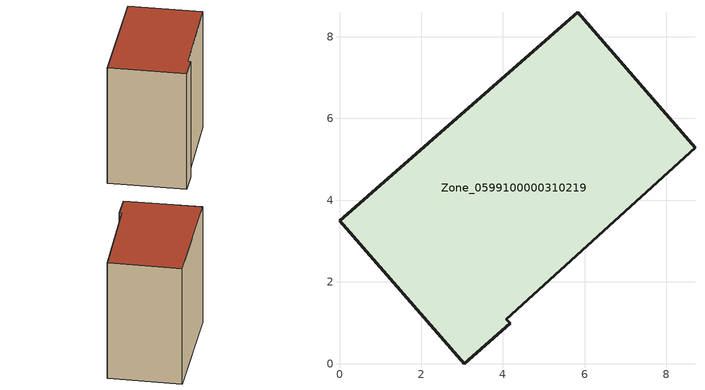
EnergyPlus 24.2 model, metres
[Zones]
Zone_0599100000310219
 floor ground (C_G): 0,3.5 5.83,8.59 8.7,5.28 4.08,1.09 4.18,0.99 3.05,0 z0
 wall outside (C_F): 3.05,0 4.18,0.99 4.08,1.09 8.7,5.28 5.83,8.59 0,3.5 3.05,0 z0:7.57
 roof outside (C_R): 5.83,8.59 0,3.5 3.05,0 4.18,0.99 4.08,1.09 8.7,5.28 z7.57
[BUILDING]
Pand.0599100000310219: North Axis=0; Terrain=City; Loads Convergence Tolerance Value=0.04; Temperature Convergence Tolerance Value=0.4; Solar Distribution=FullExterior; Maximum Number of Warmup Days=25; Minimum Number of Warmup Days=1
[Site:Location]
Rotterdam.The.Hague.AP_ZH_NLD Design_Conditions: Latitude=51.96; Longitude=4.45; Time Zone=1; Elevation=-4.5
[SITE:GROUNDTEMPERATURE:BUILDINGSURFACE]
18, 18, 18, 18, 18, 18, 18, 18, 18, 18, 18, 18
[MATERIAL] Thermal Absorptance=0.9; Solar Absorptance=0.7; Visible Absorptance=0.7
Name | Roughness | Thickness | Conductivity | Density | Specific Heat
G.TI.1946 | MediumSmooth | 0.15 | 1 | 540 | 1210
F.TI.1946 | Rough | 0.3 | 0.857143 | 1920 | 840
R.TI.1946 | MediumRough | 0.2 | 0.1 | 1500 | 1000
[CONSTRUCTION]
C_G: G.TI.1946
C_F: F.TI.1946
C_R: R.TI.1946
[ZONE]
Zone_0599100000310219: Type=1; Multiplier=1; Ceiling Height=Autocalculate; Volume=Autocalculate; Floor Area=autocalculate; Part of Total Floor Area=Yes
[ZONEINFILTRATION:DESIGNFLOWRATE]
Infil_Zone_0599100000310219: Zone or ZoneList or Space or SpaceList=Zone_0599100000310219; Schedule=AlwaysOn; Design Flow Rate Calculation Method=Flow/Area; Flow Rate per Floor Area=0.003; Constant Term Coefficient=1; Temperature Term Coefficient=0; Velocity Term Coefficient=0; Velocity Squared Term Coefficient=0
[HVACTEMPLATE:ZONE:IDEALLOADSAIRSYSTEM]
Zone_0599100000310219: Maximum Heating Supply Air Temperature=50; Minimum Cooling Supply Air Temperature=13; Maximum Heating Supply Air Humidity Ratio=0.0156; Minimum Cooling Supply Air Humidity Ratio=0.0077; Heating Limit=NoLimit; Cooling Limit=NoLimit; Dehumidification Control Type=ConstantSensibleHeatRatio; Cooling Sensible Heat Ratio=0.7; Dehumidification Setpoint=60; Humidification Control Type=None; Humidification Setpoint=30; Outdoor Air Method=None; Outdoor Air Flow Rate per Person=0.00944; Outdoor Air Flow Rate per Zone Floor Area=0; Outdoor Air Flow Rate per Zone=0; Demand Controlled Ventilation Type=None; Outdoor Air Economizer Type=NoEconomizer; Heat Recovery Type=None; Sensible Heat Recovery Effectiveness=0.7; Latent Heat Recovery Effectiveness=0.65
[ZONECONTROL:THERMOSTAT]
ThermostatControl_Zone_0599100000310219: Zone or ZoneList=Zone_0599100000310219; Control Type Schedule=DualSetpointControlType; Control 1=Thermostat_Zone_0599100000310219; Temperature Difference Between Cutout And Setpoint=0
[THERMOSTATSETPOINT:DUALSETPOINT]
Thermostat_Zone_0599100000310219: Heating Setpoint Temperature Schedule=HeatingSetpoint_Zone_0599100000310219; Cooling Setpoint Temperature Schedule=CoolingSetpoint_Zone_0599100000310219
[SCHEDULE:COMPACT]
HeatingSetpoint_Zone_0599100000310219: Through: 12/31, For: AllDays, Until: 24:00, 21
CoolingSetpoint_Zone_0599100000310219: Through: 12/31, For: AllDays, Until: 24:00, 24
DualSetpointControlType: Through: 12/31, For: AllDays, Until: 24:00, 4
AlwaysOn: Through: 12/31, For: AllDays, Until: 24:00, 1
